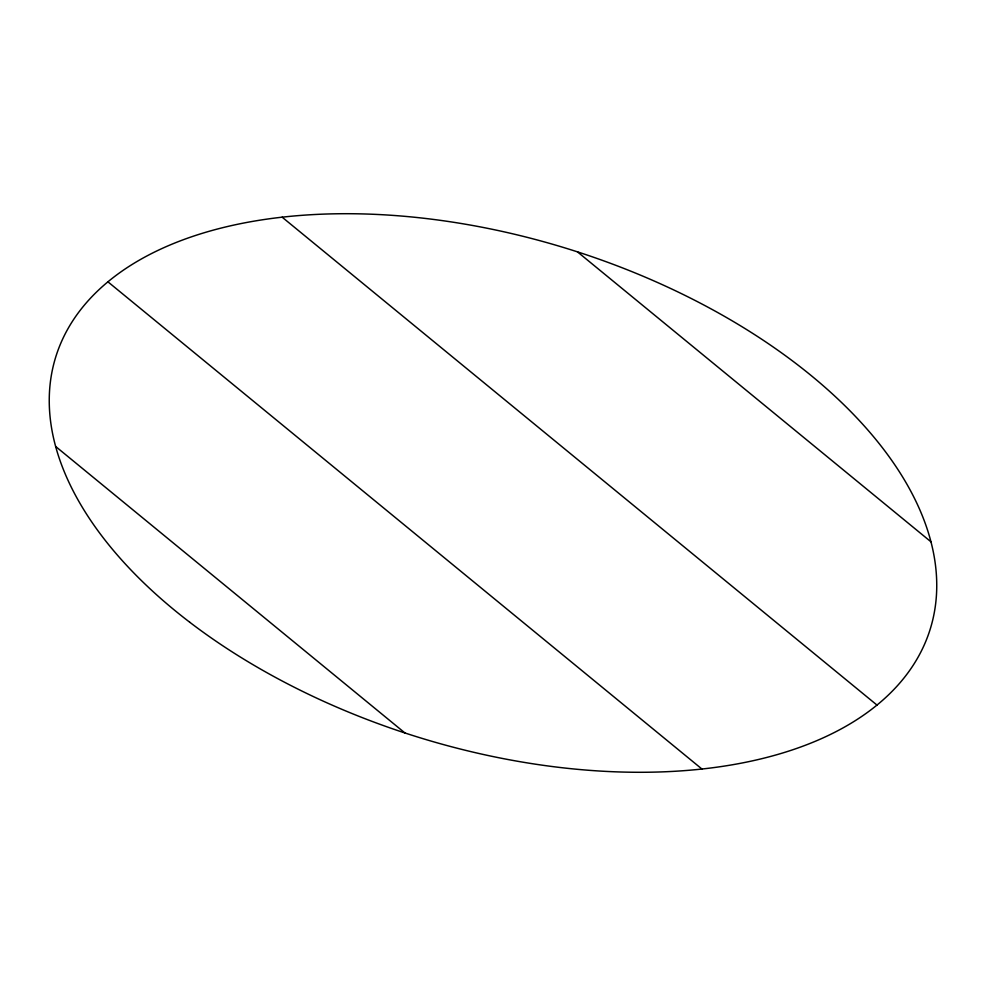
<?xml version="1.0" encoding="UTF-8"?>
<svg xmlns="http://www.w3.org/2000/svg" width="986" height="986" viewBox="0 0 986 986"><rect width="100%" height="100%" fill="white"/><g stroke="black" fill="none" stroke-linecap="round" stroke-linejoin="round"><path stroke-width="1.48" d="M577.451 251.849L930.969 541.807M282.144 217.179L876.985 705.076M107.918 281.823L701.933 769.031M55.647 446.473L404.938 732.968M189.645 622.166A457.923 255.399 17.3 0 0 925.151 642.872A457.923 255.399 17.3 0 0 364.204 213.962A457.923 255.399 17.3 0 0 189.645 622.166"/></g></svg>
